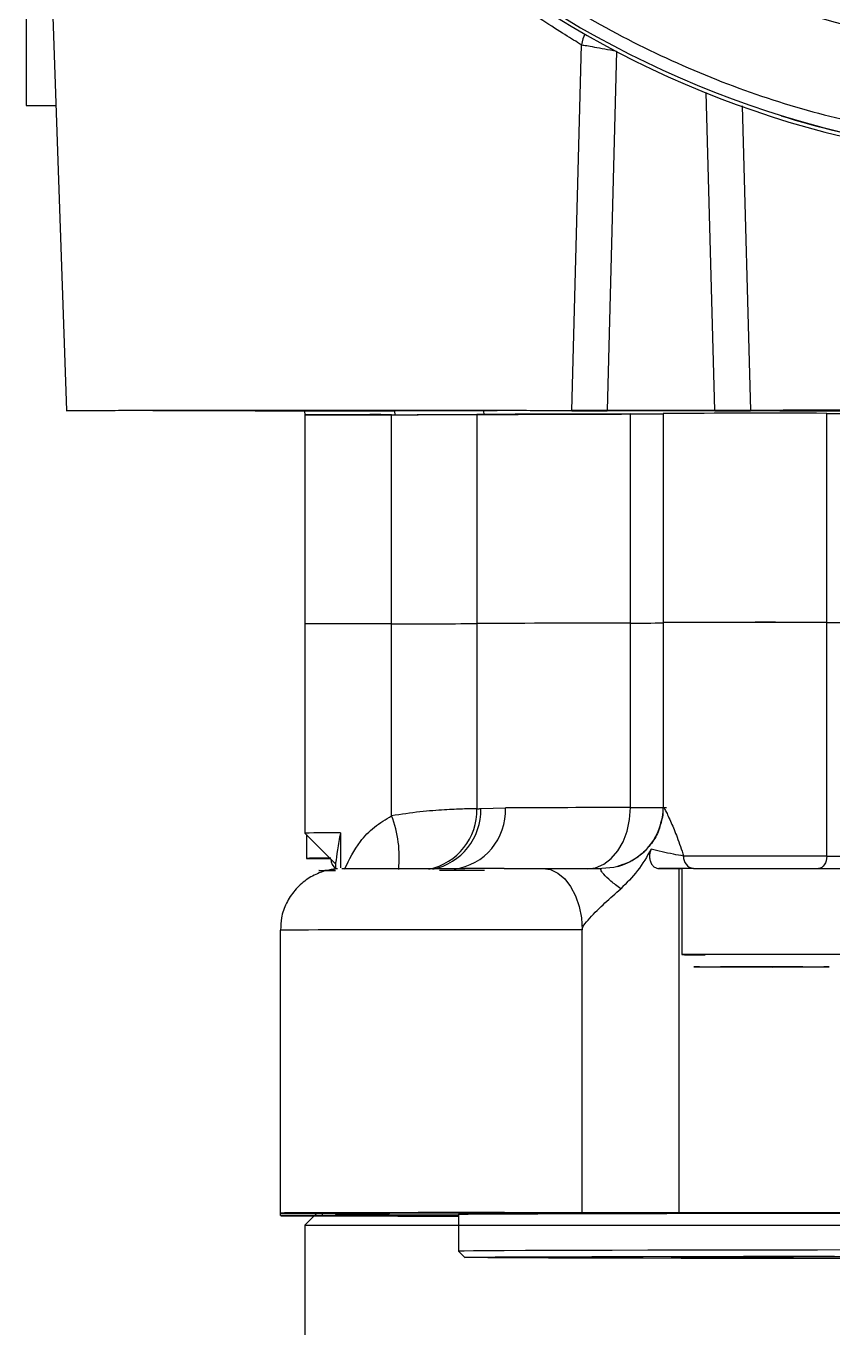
# Model space of a CAD drawing. Header units: millimetres. Extents: x 2251 to 4395, y 932 to 2449.
# Drawn here: x 3599.1 to 3664.7, y 2035.8 to 2141.7 of the extents above; entities that cross this region are included whole.
import ezdxf

# ---------------------------------------------------------------- set-up
doc = ezdxf.new("R2010")
doc.units = ezdxf.units.MM

msp = doc.modelspace()

# ---------------------------------------------------------------- linework, layer by layer
at = {"color": 7, "linetype": 'Continuous', "lineweight": 25}
for p, q in [((3599.732, 2187.43), (3602.422, 2110.381)), ((3643.507, 2110.394), (3644.292, 2140.124)), ((3647.119, 2139.622), (3646.375, 2110.389)), ((3655.122, 2110.389), (3654.419, 2136.247)), ((3599.119, 2135.198), (3601.556, 2135.198)), ((3657.347, 2135.175), (3658.038, 2110.394)), ((3621.77, 2110.336), (3621.791, 2110.035)), ((3621.791, 2110.035), (3621.791, 2093.035)), ((3628.847, 2093.054), (3628.847, 2110.054)), ((3629.126, 2110.054), (3629.121, 2110.338)), ((3635.785, 2110.068), (3635.785, 2093.068)), ((3636.324, 2110.346), (3636.342, 2110.072)), ((3655.122, 2110.389), (3646.375, 2110.389)), ((3655.122, 2110.372), (3646.375, 2110.372)), ((3648.269, 2093.112), (3648.269, 2110.112)), ((3650.934, 2110.151), (3650.933, 2093.151)), ((3664.226, 2093.164), (3664.226, 2110.163)), ((3621.791, 2093.035), (3621.79, 2076.035)), ((3628.847, 2077.446), (3628.847, 2093.054)), ((3635.785, 2093.068), (3635.785, 2078.018)), ((3648.269, 2078.112), (3648.269, 2093.112)), ((3650.933, 2093.151), (3650.933, 2078.151)), ((3664.226, 2074.164), (3664.226, 2093.164)), ((3636.098, 2078.02), (3638.104, 2078.081)), ((3621.791, 2076.035), (3624.29, 2073.535)), ((3621.912, 2075.913), (3621.912, 2073.981)), ((3624.68, 2076.049), (3624.68, 2073.196)), ((3624.29, 2073.675), (3624.29, 2073.115)), ((3650.576, 2073.153), (3652.209, 2073.15)), ((3652.209, 2073.15), (3652.433, 2073.147)), ((3652.209, 2073.15), (3652.209, 2045.15)), ((3652.433, 2073.151), (3652.433, 2066.151)), ((3619.793, 2068.141), (3619.793, 2045.141)), ((3644.334, 2045.165), (3644.334, 2068.165)), ((3658.037, 2065.158), (3655.587, 2065.153)), ((3655.587, 2065.153), (3656.484, 2065.146)), ((3656.484, 2065.155), (3656.484, 2065.146)), ((3656.484, 2065.146), (3659.83, 2065.144)), ((3661.383, 2065.156), (3658.037, 2065.158)), ((3659.83, 2065.157), (3659.83, 2065.144)), ((3659.83, 2065.144), (3662.279, 2065.149)), ((3662.279, 2065.149), (3661.383, 2065.156)), ((3619.793, 2045.141), (3619.793, 2044.929)), ((3622.791, 2045.163), (3621.791, 2044.163)), ((3621.791, 2044.163), (3621.791, 2024.163)), ((3621.791, 2044.163), (3746.791, 2044.163)), ((3745.791, 2045.163), (3622.791, 2045.163)), ((3623.218, 2044.949), (3623.218, 2045.12)), ((3630.499, 2044.966), (3623.218, 2044.949)), ((3624.29, 2045.118), (3624.29, 2045.035)), ((3627.499, 2045.003), (3630.658, 2044.995)), ((3627.593, 2045.077), (3627.593, 2045.105)), ((3630.499, 2044.995), (3630.499, 2044.966)), ((3634.29, 2045.035), (3634.29, 2042.035)), ((3652.209, 2045.15), (3644.334, 2045.165)), ((3634.29, 2042.034), (3634.79, 2041.535))]:
    msp.add_line(p, q, dxfattribs=at)
at = {"color": 7, "linetype": 'Continuous', "lineweight": 25, "flags": 128}
for points in [[(3599.12, 2187.346), (3599.12, 2183.119), (3599.119, 2178.402), (3599.119, 2173.834), (3599.119, 2169.436), (3599.119, 2165.229), (3599.119, 2161.232), (3599.119, 2157.464), (3599.119, 2153.942), (3599.119, 2150.684), (3599.119, 2147.704), (3599.119, 2145.016), (3599.119, 2142.633), (3599.119, 2140.566), (3599.119, 2138.825), (3599.119, 2137.417), (3599.119, 2136.35), (3599.119, 2135.628), (3599.119, 2135.254), (3599.119, 2135.198)], [(3644.567, 2140.994), (3644.394, 2140.61), (3644.292, 2140.124)], [(3635.785, 2078.018), (3635.823, 2078.018), (3635.861, 2078.019), (3635.9, 2078.019), (3635.939, 2078.019), (3635.978, 2078.019), (3636.018, 2078.02), (3636.058, 2078.02), (3636.098, 2078.02)], [(3644.737, 2073.119), (3645.426, 2073.214), (3646.089, 2073.497), (3646.699, 2073.958), (3647.234, 2074.578), (3647.674, 2075.335), (3648, 2076.199), (3648.201, 2077.136), (3648.269, 2078.112)], [(3664.226, 2074.164), (3664.213, 2073.968), (3664.176, 2073.781), (3664.115, 2073.608), (3664.032, 2073.456), (3663.932, 2073.331), (3663.818, 2073.239), (3663.694, 2073.181), (3663.565, 2073.162)], [(3641.154, 2073.157), (3641.774, 2073.062), (3642.371, 2072.779), (3642.921, 2072.319), (3643.403, 2071.698), (3643.798, 2070.942), (3644.092, 2070.078), (3644.273, 2069.14), (3644.334, 2068.165)], [(3647.251, 2073.327), (3646.913, 2073.248), (3645.938, 2073.152)], [(3644.334, 2045.165), (3642.402, 2045.168), (3640.283, 2045.17), (3638.028, 2045.172), (3635.693, 2045.173), (3633.336, 2045.172), (3631.014, 2045.172), (3628.787, 2045.17), (3626.707, 2045.168), (3624.827, 2045.165), (3623.194, 2045.161), (3621.847, 2045.157), (3620.82, 2045.152), (3620.138, 2045.147), (3619.818, 2045.142), (3619.868, 2045.137), (3620.286, 2045.132), (3621.063, 2045.128), (3622.18, 2045.123), (3623.608, 2045.119)], [(3623.218, 2044.949), (3621.866, 2044.945), (3620.834, 2044.941), (3620.146, 2044.936), (3619.82, 2044.931), (3619.864, 2044.926), (3620.277, 2044.921), (3621.048, 2044.916), (3622.159, 2044.912), (3623.582, 2044.908), (3625.282, 2044.904), (3627.217, 2044.901), (3629.339, 2044.899), (3631.596, 2044.898), (3633.932, 2044.897), (3634.29, 2044.897)], [(3623.608, 2045.119), (3625.241, 2045.115), (3626.583, 2045.11), (3627.61, 2045.105), (3628.304, 2045.099), (3628.652, 2045.093), (3628.648, 2045.088), (3628.293, 2045.082), (3627.593, 2045.077)], [(3625.154, 2045.013), (3624.633, 2045.021), (3624.349, 2045.029), (3624.301, 2045.037), (3624.491, 2045.045), (3624.917, 2045.053), (3625.578, 2045.061), (3626.471, 2045.069), (3627.593, 2045.077)], [(3639.743, 2045.151), (3640.72, 2045.148), (3641.4, 2045.145), (3641.749, 2045.142), (3641.749, 2045.139), (3641.4, 2045.136), (3640.72, 2045.133), (3639.743, 2045.13), (3638.517, 2045.128), (3637.105, 2045.126), (3635.577, 2045.126), (3634.009, 2045.126), (3632.481, 2045.126), (3631.069, 2045.128), (3629.843, 2045.13), (3628.866, 2045.133), (3628.186, 2045.136), (3627.837, 2045.139), (3627.837, 2045.142), (3628.186, 2045.146), (3628.866, 2045.149), (3629.843, 2045.151), (3631.069, 2045.153), (3632.481, 2045.155), (3634.009, 2045.155), (3635.577, 2045.155), (3637.105, 2045.155), (3638.517, 2045.153), (3639.743, 2045.151)], [(3634.29, 2044.914), (3634.009, 2044.914), (3632.481, 2044.915), (3631.069, 2044.916), (3629.843, 2044.918), (3628.866, 2044.921), (3628.186, 2044.924), (3627.837, 2044.927), (3627.837, 2044.931), (3628.186, 2044.934), (3628.866, 2044.937), (3629.843, 2044.94), (3631.069, 2044.942), (3632.481, 2044.943), (3634.009, 2044.944), (3634.29, 2044.944)], [(3630.658, 2044.995), (3632.265, 2044.994), (3633.731, 2044.992), (3634.29, 2044.991)], [(3634.29, 2045.035), (3634.293, 2045.036), (3634.512, 2045.045), (3635.081, 2045.054), (3635.994, 2045.062), (3637.246, 2045.071), (3638.829, 2045.079), (3640.73, 2045.087), (3642.936, 2045.095), (3645.433, 2045.102), (3648.202, 2045.109), (3651.225, 2045.115), (3654.479, 2045.12), (3657.943, 2045.125), (3661.591, 2045.13), (3665.398, 2045.134)], [(3667.353, 2042.135), (3663.476, 2042.132), (3659.745, 2042.128), (3656.186, 2042.123), (3652.824, 2042.118), (3649.683, 2042.112), (3646.785, 2042.105), (3644.149, 2042.098), (3641.796, 2042.091), (3639.74, 2042.083), (3637.997, 2042.075), (3636.578, 2042.067), (3635.494, 2042.058), (3634.753, 2042.049), (3634.359, 2042.04), (3634.29, 2042.034)], [(3649.289, 2041.46), (3646.446, 2041.466), (3643.877, 2041.474), (3641.598, 2041.481), (3639.627, 2041.489), (3637.978, 2041.497), (3636.663, 2041.506), (3635.691, 2041.515), (3635.069, 2041.524), (3634.801, 2041.532), (3634.891, 2041.541), (3635.336, 2041.55), (3636.134, 2041.559), (3637.278, 2041.568), (3638.762, 2041.576), (3640.573, 2041.584), (3642.7, 2041.592), (3645.126, 2041.599), (3647.835, 2041.606), (3650.806, 2041.613), (3654.018, 2041.618), (3657.448, 2041.624), (3661.072, 2041.628), (3664.863, 2041.632)], [(3666.813, 2041.436), (3662.948, 2041.439), (3659.238, 2041.443), (3655.707, 2041.448), (3652.383, 2041.454), (3649.289, 2041.46)]]:
    msp.add_lwpolyline(points, dxfattribs=at)
at = {"color": 7, "linetype": 'Continuous', "lineweight": 25}
msp.add_circle((3684.214, 2210.809), 71.5, dxfattribs=at)
for centre, radius, start, end in [((3684.214, 2210.807), 80, 190.30617, 259.69396), ((3684.291, 2210.435), 80, 190.52799, 258.6349), ((3684.214, 2210.773), 80, 252.76849, 259.69392), ((3627.463, 1337.517), 772.539, 89.897391, 90.420712), ((3629.122, 3690.886), 1580.832, 269.990013, 270.241488), ((3653.339, -1141.252), 3251.367, 90.089346, 90.30934), ((3647.759, 2593.216), 483.105, 270.06054, 270.37656), ((3659.291, 326.594), 1783.576, 89.841456, 90.268476), ((3669.505, 5282.347), 3172.188, 269.904659, 270.031645), ((3627.463, 1320.517), 772.539, 89.897391, 90.420712), ((3629.122, 3673.886), 1580.832, 269.990013, 270.241488), ((3653.339, -1158.252), 3251.367, 90.089346, 90.30934), ((3647.758, 2576.216), 483.105, 270.06054, 270.37656), ((3659.291, 309.594), 1783.576, 89.841456, 90.268476), ((3659.308, 351.59), 1741.581, 89.838188, 90.275424), ((3669.505, 5265.347), 3172.188, 269.904659, 270.031645), ((3631.182, 2077.91), 4.917, 282.00446, 1.27867), ((3633.301, 2077.867), 4.808, 277.47921, 2.54775), ((3656.65, -2352.43), 4430.55, 90.108381, 90.239828), ((3645.937, 2078.151), 4.999, 285.23346, 0.00835), ((3648.73, 2273.866), 195.754, 269.86511, 270.72475), ((3650.936, 2078.156), 0.00589, 247.97484, 272.47351), ((3650.936, 2078.145), 0.00655, 86.83529, 111.61015), ((3619.839, 2074.037), 9.631, 354.25224, 20.72676), ((3630.86, 2077.92), 4.925, 281.86025, 1.13682), ((3624.259, 1873.093), 202.956, 89.88111, 90.69676), ((3623.531, 1964.45), 109.543, 89.8003, 90.84701), ((3623.68, 2212.389), 138.42, 269.268, 270.07262), ((3624.977, 2073.933), 1.062, 181.27448, 229.69761), ((3653.505, 2074.068), 0.916, 174.18776, 262.52813), ((3659.011, -925.514), 2999.683, 89.900382, 90.122565), ((3669.505, 5246.347), 3172.188, 269.904659, 270.031645), ((3624.279, 2019.068), 53.919, 89.98792, 90.92144), ((3633.236, 1680.417), 392.576, 89.5364, 90.07272), ((3634.897, -757.386), 2825.567, 89.80864, 90.306277), ((3658.927, 954.672), 1111.497, 89.664622, 90.334754), ((3653.929, 2171.369), 105.229, 269.18566, 270.22229), ((3627.851, 2385.179), 340.176, 269.54566, 269.94065), ((3630.314, 4384.281), 2339.315, 270.004539, 270.097395), ((3658.97, 3506.993), 1461.859, 269.73499, 270.261482)]:
    msp.add_arc(centre, radius, start, end, dxfattribs=at)
for points, knots in [([(3606.488, 2196.676), (3607.015, 2194.18), (3608.077, 2189.142), (3610.616, 2181.765), (3613.885, 2174.523), (3617.948, 2167.544), (3622.76, 2160.941), (3628.252, 2154.848), (3634.346, 2149.355), (3640.949, 2144.543), (3647.928, 2140.481), (3655.17, 2137.212), (3662.547, 2134.673), (3667.584, 2133.61), (3670.08, 2133.084)], [0, 0, 0, 0, 0.0799588, 0.1613715, 0.2441424, 0.3288926, 0.4142166, 0.5, 0.5857784, 0.6711024, 0.7558576, 0.8386237, 0.9200388, 1, 1, 1, 1]), ([(3644.292, 2140.124), (3643.87, 2140.379), (3643.027, 2140.887), (3641.493, 2141.871), (3640.124, 2142.799), (3639.015, 2143.58), (3637.839, 2144.441), (3636.031, 2145.822), (3633.446, 2147.944), (3630.014, 2151.126), (3626.848, 2154.388), (3624.98, 2156.726), (3624.234, 2157.659)], [0, 0, 0, 0, 0.1099838, 0.2197589, 0.2749296, 0.3304208, 0.3863532, 0.4428444, 0.5792533, 0.7261291, 0.8907312, 1, 1, 1, 1]), ([(3644.292, 2140.124), (3644.414, 2140.106), (3644.66, 2140.07), (3645.329, 2139.954), (3646.165, 2139.802), (3646.798, 2139.682), (3647.119, 2139.622)], [0, 0, 0, 0, 0.242274, 0.4863176, 0.7400825, 1, 1, 1, 1]), ([(3602.422, 2110.381), (3602.422, 2110.381), (3602.312, 2110.384), (3602.695, 2110.389), (3603.619, 2110.397), (3605.249, 2110.404), (3607.43, 2110.411), (3610.121, 2110.416), (3613.231, 2110.421), (3616.662, 2110.424), (3620.306, 2110.426), (3624.049, 2110.426), (3627.772, 2110.425), (3631.358, 2110.423), (3634.693, 2110.419), (3637.675, 2110.414), (3640.196, 2110.408), (3642.233, 2110.401), (3643.083, 2110.396), (3643.507, 2110.394)], [0, 0, 0, 0, 0.0000262, 0.0625245, 0.1250229, 0.1875213, 0.2500196, 0.312518, 0.3750164, 0.4375147, 0.5000131, 0.5625114, 0.6250098, 0.6875082, 0.7500065, 0.8125049, 0.8750033, 0.9375016, 1, 1, 1, 1]), ([(3636.342, 2110.068), (3637.021, 2110.072), (3638.378, 2110.08), (3641.206, 2110.091), (3644.594, 2110.102), (3647.852, 2110.11), (3650.137, 2110.114), (3650.934, 2110.115)], [0, 0, 0, 0, 0.2204984, 0.4409969, 0.6614953, 0.8819938, 1, 1, 1, 1]), ([(3646.375, 2110.389), (3646.057, 2110.389), (3645.419, 2110.39), (3644.564, 2110.391), (3643.871, 2110.392), (3643.629, 2110.393), (3643.507, 2110.394)], [0, 0, 0, 0, 0.24964713, 0.50011038, 0.75004124, 1, 1, 1, 1]), ([(3643.507, 2110.368), (3643.628, 2110.368), (3643.871, 2110.37), (3644.564, 2110.371), (3645.419, 2110.372), (3646.056, 2110.372), (3646.375, 2110.372)], [0, 0, 0, 0, 0.2496449, 0.5001084, 0.750039, 1, 1, 1, 1]), ([(3658.038, 2110.394), (3657.928, 2110.394), (3657.709, 2110.392), (3657.009, 2110.391), (3656.123, 2110.39), (3655.455, 2110.389), (3655.122, 2110.389)], [0, 0, 0, 0, 0.2498432, 0.499876, 0.7504809, 1, 1, 1, 1]), ([(3655.122, 2110.372), (3655.455, 2110.372), (3656.123, 2110.372), (3657.009, 2110.371), (3657.709, 2110.369), (3657.928, 2110.368), (3658.038, 2110.367)], [0, 0, 0, 0, 0.2495191, 0.500124, 0.7501568, 1, 1, 1, 1]), ([(3650.894, 2078.151), (3650.906, 2077.936), (3650.932, 2077.486), (3650.79, 2077.057), (3650.716, 2076.832)], [0, 0, 0, 0, 0.4764135, 1, 1, 1, 1]), ([(3650.936, 2078.151), (3650.952, 2078.135), (3650.985, 2078.101), (3651.137, 2077.827), (3651.342, 2077.416), (3651.65, 2076.739), (3652.09, 2075.666), (3652.418, 2074.686), (3652.594, 2074.161)], [0, 0, 0, 0, 0.1244738, 0.250966, 0.3714749, 0.5001039, 0.7321774, 1, 1, 1, 1]), ([(3625.02, 2073.111), (3625.405, 2073.884), (3626.032, 2075.145), (3627.406, 2076.565), (3628.367, 2077.153), (3628.847, 2077.446)], [0, 0, 0, 0, 0.4415703, 0.7212781, 1, 1, 1, 1]), ([(3635.785, 2078.018), (3635.437, 2078.013), (3634.798, 2078.004), (3633.145, 2077.928), (3631.194, 2077.787), (3629.628, 2077.559), (3628.847, 2077.446)], [0, 0, 0, 0, 0.2724679, 0.5000458, 0.7503555, 1, 1, 1, 1]), ([(3624.68, 2076.049), (3624.599, 2075.577), (3624.436, 2074.62), (3624.301, 2073.617), (3624.307, 2073.659), (3624.309, 2073.675)], [0, 0, 0, 0, 0.3787431, 0.7674109, 1, 1, 1, 1]), ([(3650.716, 2076.832), (3650.675, 2076.651), (3650.543, 2076.06), (3649.999, 2075.166), (3649.138, 2074.247), (3648.182, 2073.624), (3647.51, 2073.424), (3647.24, 2073.344)], [0, 0, 0, 0, 0.107229, 0.3503135, 0.5933986, 0.836482, 1, 1, 1, 1]), ([(3649.956, 2074.736), (3649.605, 2074.128), (3648.893, 2072.891), (3647.956, 2071.973), (3647.48, 2071.507)], [0, 0, 0, 0, 0.4918713, 1, 1, 1, 1]), ([(3649.956, 2074.736), (3649.914, 2074.641), (3649.83, 2074.45), (3649.802, 2074.113), (3649.853, 2073.787), (3649.981, 2073.499), (3650.173, 2073.283), (3650.382, 2073.169), (3650.521, 2073.157), (3650.576, 2073.153)], [0, 0, 0, 0, 0.1491203, 0.298298, 0.4463418, 0.5945522, 0.7447419, 0.8986734, 1, 1, 1, 1]), ([(3652.594, 2074.161), (3652.319, 2074.211), (3651.752, 2074.313), (3650.751, 2074.516), (3650.233, 2074.66), (3649.956, 2074.736)], [0, 0, 0, 0, 0.3043315, 0.6280366, 1, 1, 1, 1]), ([(3624.434, 2073.128), (3624.432, 2073.128), (3624.399, 2073.126), (3624.284, 2073.116), (3624.057, 2073.089), (3623.593, 2073.008), (3622.828, 2072.775), (3621.86, 2072.251), (3620.939, 2071.41), (3620.253, 2070.347), (3619.849, 2069.231), (3619.829, 2068.481), (3619.82, 2068.151)], [0, 0, 0, 0, 0.0009193, 0.020654, 0.0473695, 0.0980293, 0.2083231, 0.3666463, 0.5337116, 0.7011689, 0.8686495, 1, 1, 1, 1]), ([(3623.412, 2072.975), (3623.345, 2072.975), (3623.083, 2072.977), (3622.909, 2072.979), (3622.899, 2072.982), (3623.214, 2072.985), (3623.682, 2072.988), (3624.133, 2072.989), (3624.29, 2072.989)], [0, 0, 0, 0, 0.0697239, 0.2723652, 0.4750065, 0.6819695, 0.8889325, 1, 1, 1, 1]), ([(3624.795, 2073.141), (3624.843, 2073.142), (3624.94, 2073.145), (3625.544, 2073.149), (3626.421, 2073.152), (3627.546, 2073.155), (3628.895, 2073.158), (3630.482, 2073.16), (3632.282, 2073.161), (3633.756, 2073.162), (3634.599, 2073.162), (3634.791, 2073.162)], [0, 0, 0, 0, 0.1258562, 0.2493612, 0.3684169, 0.4813666, 0.5943164, 0.7133721, 0.8368771, 0.9627333, 1, 1, 1, 1]), ([(3638.001, 2073.161), (3637.893, 2073.161), (3637.471, 2073.161), (3636.621, 2073.162), (3635.655, 2073.162), (3635.016, 2073.162), (3634.793, 2073.162)], [0, 0, 0, 0, 0.1061376, 0.4137481, 0.7958647, 1, 1, 1, 1]), ([(3638.001, 2073.161), (3638.009, 2073.161), (3638.617, 2073.16), (3639.713, 2073.159), (3640.682, 2073.158), (3641.154, 2073.157)], [0, 0, 0, 0, 0.0070945, 0.516613, 1, 1, 1, 1]), ([(3647.479, 2071.507), (3647.198, 2071.716), (3646.635, 2072.134), (3646.139, 2072.624), (3645.919, 2072.903), (3645.811, 2073.106), (3645.888, 2073.133), (3645.938, 2073.152)], [0, 0, 0, 0, 0.2503114, 0.4998417, 0.6202194, 0.7507731, 1, 1, 1, 1]), ([(3653.386, 2073.16), (3653.22, 2073.159), (3652.89, 2073.159), (3652.32, 2073.157), (3651.718, 2073.156), (3651.062, 2073.154), (3650.741, 2073.153), (3650.576, 2073.153)], [0, 0, 0, 0, 0.1826536, 0.360866, 0.578026, 0.783693, 1, 1, 1, 1]), ([(3653.386, 2073.16), (3653.697, 2073.161), (3654.324, 2073.162), (3655.523, 2073.164), (3656.85, 2073.165), (3658.258, 2073.166), (3659.694, 2073.166), (3661.105, 2073.165), (3662.438, 2073.164), (3663.192, 2073.163), (3663.565, 2073.162)], [0, 0, 0, 0, 0.1236811, 0.25, 0.3763189, 0.5, 0.6236811, 0.75, 0.8763189, 1, 1, 1, 1]), ([(3644.334, 2068.165), (3644.339, 2068.209), (3644.351, 2068.32), (3644.549, 2068.672), (3645.557, 2069.805), (3646.617, 2070.744), (3647.479, 2071.507)], [0, 0, 0, 0, 0.0236669, 0.0606293, 0.2359656, 1, 1, 1, 1]), ([(3655.044, 2065.143), (3654.607, 2065.144), (3653.934, 2065.145), (3653.514, 2065.148), (3653.393, 2065.151), (3653.511, 2065.153), (3653.947, 2065.156), (3654.95, 2065.159), (3656.431, 2065.161), (3657.806, 2065.162), (3658.934, 2065.163), (3660.058, 2065.162), (3661.449, 2065.161), (3662.281, 2065.16), (3662.822, 2065.159)], [0, 0, 0, 0, 0.1197284, 0.1841803, 0.25, 0.3158197, 0.3802716, 0.5, 0.6197284, 0.6841803, 0.75, 0.8158197, 0.8802716, 1, 1, 1, 1]), ([(3662.822, 2065.159), (3663.26, 2065.158), (3663.932, 2065.156), (3664.353, 2065.153), (3664.473, 2065.151), (3664.355, 2065.148), (3663.92, 2065.145), (3662.916, 2065.142), (3661.436, 2065.14), (3660.061, 2065.139), (3658.933, 2065.139), (3657.809, 2065.139), (3656.418, 2065.14), (3655.585, 2065.142), (3655.044, 2065.143)], [0, 0, 0, 0, 0.1197284, 0.1841803, 0.25, 0.3158197, 0.3802716, 0.5, 0.6197284, 0.6841803, 0.75, 0.8158197, 0.8802716, 1, 1, 1, 1]), ([(3707.413, 2041.584), (3706.44, 2041.586), (3704.463, 2041.59), (3701.047, 2041.595), (3697.589, 2041.598), (3694.202, 2041.601), (3689.895, 2041.604), (3685.41, 2041.605), (3680.916, 2041.604), (3677.601, 2041.603), (3674.379, 2041.601), (3670.993, 2041.599), (3667.53, 2041.595), (3664.133, 2041.59), (3661.111, 2041.584), (3658.435, 2041.578), (3656.109, 2041.57), (3654.337, 2041.563), (3653.07, 2041.556), (3651.939, 2041.547), (3651.474, 2041.537), (3651.706, 2041.527), (3652.224, 2041.52), (3653.07, 2041.513), (3654.336, 2041.506), (3656.113, 2041.499), (3658.419, 2041.491), (3660.261, 2041.487), (3661.168, 2041.485)], [0, 0, 0, 0, 0.0388205, 0.078845, 0.1199968, 0.1521637, 0.1843358, 0.249956, 0.2828075, 0.3156641, 0.3478311, 0.3800032, 0.4211504, 0.461176, 0.5, 0.5388194, 0.578845, 0.6199968, 0.6521637, 0.6843358, 0.749956, 0.7828075, 0.8156641, 0.8478311, 0.8800032, 0.9211504, 0.9611772, 1, 1, 1, 1]), ([(3661.168, 2041.485), (3662.141, 2041.483), (3664.117, 2041.479), (3667.534, 2041.474), (3670.991, 2041.47), (3674.379, 2041.468), (3678.686, 2041.465), (3683.17, 2041.464), (3687.664, 2041.465), (3690.979, 2041.466), (3694.202, 2041.468), (3697.588, 2041.47), (3701.051, 2041.474), (3704.447, 2041.479), (3707.47, 2041.485), (3710.145, 2041.491), (3712.472, 2041.498), (3714.244, 2041.506), (3715.511, 2041.513), (3716.642, 2041.522), (3717.106, 2041.532), (3716.875, 2041.541), (3716.357, 2041.549), (3715.511, 2041.555), (3714.245, 2041.563), (3712.468, 2041.57), (3710.161, 2041.577), (3708.32, 2041.582), (3707.413, 2041.584)], [0, 0, 0, 0, 0.0388205, 0.078845, 0.1199968, 0.1521637, 0.1843358, 0.249956, 0.2828075, 0.3156641, 0.3478311, 0.3800032, 0.4211504, 0.461176, 0.5, 0.5388194, 0.578845, 0.6199968, 0.6521637, 0.6843358, 0.749956, 0.7828075, 0.8156641, 0.8478311, 0.8800032, 0.9211504, 0.9611772, 1, 1, 1, 1])]:
    msp.add_open_spline(points, degree=3, knots=knots, dxfattribs=at)
for points in [[(3609.422, 2110.381), (3609.474, 2110.383), (3609.579, 2110.387), (3610.411, 2110.393), (3611.705, 2110.398), (3613.459, 2110.402), (3615.594, 2110.406), (3618.03, 2110.409), (3620.673, 2110.411), (3623.422, 2110.411), (3626.171, 2110.41), (3628.814, 2110.409), (3631.251, 2110.406), (3633.385, 2110.402), (3635.14, 2110.398), (3636.434, 2110.392), (3637.266, 2110.387), (3637.37, 2110.383), (3637.422, 2110.381)], [(3637.422, 2110.381), (3637.37, 2110.379), (3637.266, 2110.375), (3636.434, 2110.369), (3635.14, 2110.364), (3633.385, 2110.36), (3631.251, 2110.356), (3628.814, 2110.353), (3626.171, 2110.351), (3623.422, 2110.351), (3620.673, 2110.351), (3618.03, 2110.353), (3615.594, 2110.356), (3613.459, 2110.36), (3611.705, 2110.364), (3610.411, 2110.37), (3609.579, 2110.375), (3609.474, 2110.379), (3609.422, 2110.381)], [(3621.791, 2110.035), (3621.894, 2110.037), (3622.101, 2110.041), (3623.722, 2110.047), (3626.093, 2110.052), (3628.115, 2110.054), (3629.126, 2110.054)], [(3629.126, 2110.054), (3629.941, 2110.055), (3631.572, 2110.056), (3633.66, 2110.059), (3635.361, 2110.063), (3636.015, 2110.067), (3636.342, 2110.068)], [(3710.544, 2110.394), (3710.123, 2110.397), (3709.28, 2110.403), (3707.126, 2110.412), (3704.39, 2110.419), (3701.082, 2110.426), (3697.311, 2110.431), (3693.177, 2110.435), (3688.796, 2110.438), (3684.291, 2110.439), (3679.785, 2110.438), (3675.404, 2110.435), (3671.27, 2110.432), (3667.499, 2110.426), (3664.191, 2110.42), (3661.455, 2110.412), (3659.301, 2110.404), (3658.459, 2110.397), (3658.038, 2110.394)], [(3710.544, 2110.367), (3710.123, 2110.364), (3709.28, 2110.358), (3707.126, 2110.349), (3704.39, 2110.342), (3701.082, 2110.335), (3697.311, 2110.33), (3693.177, 2110.326), (3688.796, 2110.323), (3684.291, 2110.323), (3679.785, 2110.323), (3675.404, 2110.326), (3671.27, 2110.33), (3667.499, 2110.335), (3664.191, 2110.342), (3661.455, 2110.349), (3659.301, 2110.358), (3658.459, 2110.364), (3658.038, 2110.367)], [(3641.154, 2073.157), (3641.886, 2073.156), (3643.35, 2073.153), (3645.075, 2073.152), (3645.938, 2073.152)], [(3663.565, 2073.162), (3664.525, 2073.16), (3666.445, 2073.158), (3668.805, 2073.157), (3669.985, 2073.157)]]:
    msp.add_open_spline(points, degree=3, dxfattribs=at)

doc.saveas('drawing.dxf')
